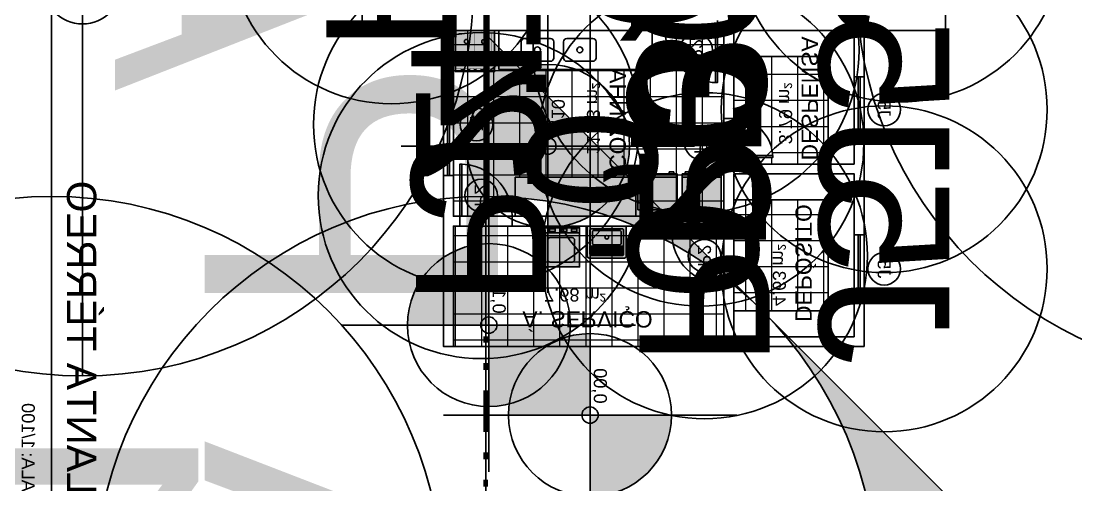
# Model space of a CAD drawing. Header units: metres. Extents: x 47682 to 48001, y 23344 to 23573.
# Drawn here: x 47932.98 to 47949.16, y 23414.78 to 23421.9 of the extents above; entities that cross this region are included whole.
import ezdxf
from ezdxf.enums import TextEntityAlignment as Align

# ---------------------------------------------------------------- set-up
doc = ezdxf.new("R2010")
doc.units = ezdxf.units.M
doc.header["$LTSCALE"] = 0.25
doc.linetypes.add('DASHDOT2', pattern=[12.7, 6.35, -3.175, 0, -3.175])
doc.linetypes.add('DIVIDEX2', pattern=[63.5, 25.4, -12.7, 0, -12.7, 0, -12.7])
for name, color, linetype in [('0 @ 0.1', 7, 'Continuous'), ('0 @ 1', 7, 'Continuous'), ('ARQ_ALV CT', 4, 'Continuous'), ('ARQ_ESQ CT', 30, 'Continuous'), ('ARQ_MOB 01', 1, 'Continuous'), ('ARQ_MOB 02', 2, 'Continuous'), ('ARQ_PISO 01', 1, 'Continuous'), ('ARQ_PROJ SUP', 1, 'DASHDOT2'), ('ARQ_SAN 01', 1, 'Continuous'), ('ARQ_SAN 02', 2, 'Continuous'), ('ARQ_SIMB 01', 1, 'Continuous'), ('ARQ_TXT 01', 1, 'Continuous'), ('SIMB_01', 1, 'Continuous'), ('SIMB_02', 2, 'Continuous'), ('SIMB_PREENCHIMENTO', 253, 'Continuous'), ('SIMB_TXT', 1, 'Continuous')]:
    doc.layers.add(name, color=color, linetype=linetype)
for name, color, linetype, true_color, plot in [('ARQ_0', 7, 'Continuous', 0xff7400, False), ('ARQ_0_AREAS', 7, 'Continuous', 0x5a1694, False), ('ARQ_0_AREAS @ 0.1', 7, 'Continuous', 0x5a1694, False), ('ARQ_0_AREAS @ 1', 7, 'Continuous', 0x5a1694, False)]:
    doc.layers.add(name, color=color, linetype=linetype, true_color=true_color, plot=plot)
doc.layers.add('ARQ_CINZA 03', color=252, linetype='Continuous', lineweight=9)
doc.layers.add('SIMB_LCT', color=252, linetype='DIVIDEX2', lineweight=100)
doc.styles.add('Annot_2.0mm', font='arial.ttf', dxfattribs={"height": 2})
doc.styles.add('Annot_2.5mm', font='arial.ttf', dxfattribs={"height": 2.5})
doc.styles.add('SIMB', font='arial.ttf')

# ---------------------------------------------------------------- blocks, each defined once
blk = doc.blocks.new('*U29')
at = {"layer": 'SIMB_LCT'}
blk.add_line((6, 0), (38.483, 0), dxfattribs=at)
at = {"layer": 'SIMB_TXT', "style": 'SIMB'}
for tag, height, p in [('000', 3.5, (0, 2.25)), ('999', 2, (0, -2.525))]:
    blk.add_attdef(tag, text='', height=height, dxfattribs=at).set_placement(p, align=Align.MIDDLE_CENTER)
blk = doc.blocks.new('*U419')
at = {"layer": '0 @ 1'}
blk.add_blockref('*U29', (-8.545, 1.9), dxfattribs=at)
blk = doc.blocks.new('*U23')
at = {"layer": 'SIMB_02'}
blk.add_line((6, 0), (67.145, 0), dxfattribs=at)
at = {"layer": 'SIMB_TXT', "style": 'SIMB'}
blk.add_attdef('TITULO_DO_DESENHO', text='', height=4.5, dxfattribs=at).set_placement((10.022, 1), align=Align.BOTTOM_LEFT)
blk.add_attdef('NUM', text='', height=4.5, dxfattribs=at).set_placement((0, 0), align=Align.MIDDLE_CENTER)
blk.add_attdef('ESCALA', (21.304, -4.582), '', height=2, dxfattribs=at)
blk = doc.blocks.new('*U421')
at = {"layer": '0 @ 1'}
ref = blk.add_blockref('*U23', (-8.545, -4.763), dxfattribs=at)
ref.add_attrib('TITULO_DO_DESENHO', 'PLANTA PAV. SUP.', dxfattribs={"layer": 'SIMB_TXT', "height": 4.5, "style": 'SIMB'}).set_placement((1.478, -3.763), align=Align.BOTTOM_LEFT)
blk = doc.blocks.new('Pav_sup')
for name in ['*U419', '*U421']:
    blk.add_blockref(name, (0, 0))
blk = doc.blocks.new('nivel_PB_A_D')
at = {"layer": 'SIMB_PREENCHIMENTO', "transparency": 33554587}
h = blk.add_hatch(color=256, dxfattribs=at)
h.dxf.hatch_style = 1
h.paths.add_polyline_path([(0, 1.25, 0.414214), (-1.25, 0), (0, 0)])
h.paths.add_polyline_path([(1.25, 0), (0, 0), (0, -1.25, 0.414214)])
at = {"layer": 'SIMB_01'}
for p, q in [((0, 2.25), (0, -2.25)), ((-2.25, 0), (9.25, 0))]:
    blk.add_line(p, q, dxfattribs=at)
blk.add_circle((0, 0), 1.25, dxfattribs=at)
at = {"layer": 'SIMB_TXT', "style": 'SIMB'}
blk.add_attdef('00,00', (1.763, 0.576), '', height=2, dxfattribs=at)
blk = doc.blocks.new('*U442')
at = {"layer": 'ARQ_0_AREAS @ 0.1', "xscale": 0.1, "yscale": 0.1, "zscale": 0.1}
blk.add_blockref('nivel_PB_A_D', (-1.773, 2.851), dxfattribs=at).add_auto_attribs({'00,00': '0,10'})
at = {"layer": 'ARQ_0_AREAS @ 1'}
blk.add_blockref('nivel_PB_A_D', (-1.773, 2.851), dxfattribs=at).add_auto_attribs({'00,00': '0,10'})
blk = doc.blocks.new('*U443')
at = {"layer": 'ARQ_0_AREAS @ 0.1', "xscale": 0.1, "yscale": 0.1, "zscale": 0.1}
blk.add_blockref('nivel_PB_A_D', (-4.52, 1.945), dxfattribs=at).add_auto_attribs({'00,00': '0,10'})
at = {"layer": 'ARQ_0_AREAS @ 1'}
blk.add_blockref('nivel_PB_A_D', (-4.52, 1.945), dxfattribs=at).add_auto_attribs({'00,00': '0,10'})
blk = doc.blocks.new('*U444')
at = {"layer": 'ARQ_0_AREAS @ 0.1', "xscale": 0.1, "yscale": 0.1, "zscale": 0.1}
blk.add_blockref('nivel_PB_A_D', (-5.9, 3.497), dxfattribs=at).add_auto_attribs({'00,00': '0,00'})
at = {"layer": 'ARQ_0_AREAS @ 1'}
blk.add_blockref('nivel_PB_A_D', (-5.9, 3.497), dxfattribs=at).add_auto_attribs({'00,00': '0,00'})
blk = doc.blocks.new('*U31')
at = {"layer": 'SIMB_PREENCHIMENTO', "transparency": 33554587}
h = blk.add_hatch(color=256, dxfattribs=at)
h.dxf.hatch_style = 1
h.paths.add_polyline_path([(0, 8.483), (-4.152, 4.332, -0.401827), (4.152, 4.332)])
h = blk.add_hatch(color=256, dxfattribs=at)
h.dxf.hatch_style = 1
h.paths.add_polyline_path([(-4.332, 4.152), (-8.483, 0), (-6, 0, -0.193399)])
h = blk.add_hatch(color=256, dxfattribs=at)
h.dxf.hatch_style = 1
h.paths.add_polyline_path([(4.332, 4.152, -0.193399), (6, 0), (8.483, 0)])
at = {"layer": 'SIMB_01'}
for p, q in [((-8.483, 0), (0, 8.483)), ((8.483, 0), (0, 8.483)), ((-6, 0), (-8.483, 0)), ((-6, 0), (6, 0)), ((6, 0), (8.483, 0))]:
    blk.add_line(p, q, dxfattribs=at)
blk.add_circle((0, 0), 6, dxfattribs=at)
at = {"layer": 'SIMB_LCT'}
blk.add_line((6, 0), (38.483, 0), dxfattribs=at)
at = {"layer": 'SIMB_TXT', "style": 'SIMB'}
for tag, height, p in [('000', 3.5, (0, 2.25)), ('999', 2, (0, -2.525))]:
    blk.add_attdef(tag, text='', height=height, dxfattribs=at).set_placement(p, align=Align.MIDDLE_CENTER)
blk = doc.blocks.new('*U445')
at = {"layer": '0 @ 0.1', "xscale": 0.1, "yscale": 0.1, "zscale": 0.1}
blk.add_blockref('*U31', (-8.545, 1.9), dxfattribs=at).add_auto_attribs({'999': '-', '000': 'B'})
at = {"layer": '0 @ 1'}
blk.add_blockref('*U31', (-8.545, 1.9), dxfattribs=at)
blk = doc.blocks.new('*U30')
at = {"layer": 'SIMB_LCT'}
blk.add_line((-6, 0), (-54.251, 0), dxfattribs=at)
at = {"layer": 'SIMB_TXT', "style": 'SIMB'}
for tag, height, p in [('000', 3.5, (0, 2.25)), ('999', 2, (0, -2.525))]:
    blk.add_attdef(tag, text='', height=height, dxfattribs=at).set_placement(p, align=Align.MIDDLE_CENTER)
blk = doc.blocks.new('*U446')
at = {"layer": '0 @ 1'}
blk.add_blockref('*U30', (12.965, 1.9), dxfattribs=at)
blk = doc.blocks.new('*U70')
at = {"layer": 'SIMB_PREENCHIMENTO', "transparency": 33554587}
h = blk.add_hatch(color=256, dxfattribs=at)
h.dxf.hatch_style = 1
h.paths.add_polyline_path([(0, 8.483), (-4.152, 4.332, -0.401827), (4.152, 4.332)])
h = blk.add_hatch(color=256, dxfattribs=at)
h.dxf.hatch_style = 1
h.paths.add_polyline_path([(-4.332, 4.152), (-8.483, 0), (-6, 0, -0.193399)])
h = blk.add_hatch(color=256, dxfattribs=at)
h.dxf.hatch_style = 1
h.paths.add_polyline_path([(4.332, 4.152, -0.193399), (6, 0), (8.483, 0)])
at = {"layer": 'SIMB_01'}
for p, q in [((-8.483, 0), (0, 8.483)), ((8.483, 0), (0, 8.483)), ((0, -6), (0, 6)), ((-6, 0), (-8.483, 0)), ((6, 0), (8.483, 0))]:
    blk.add_line(p, q, dxfattribs=at)
blk.add_circle((0, 0), 6, dxfattribs=at)
at = {"layer": 'SIMB_LCT'}
blk.add_line((6, 0), (69.061, 0), dxfattribs=at)
at = {"layer": 'SIMB_TXT', "style": 'SIMB'}
for tag, height, p in [('000', 3.5, (-2.25, 0)), ('999', 2, (2.525, 0))]:
    blk.add_attdef(tag, text='', height=height, rotation=90, dxfattribs=at).set_placement(p, align=Align.MIDDLE_CENTER)
blk = doc.blocks.new('*U447')
at = {"layer": '0 @ 0.1', "xscale": 0.1, "yscale": 0.1, "zscale": 0.1, "rotation": 270}
blk.add_blockref('*U70', (0.7, 13.587), dxfattribs=at).add_auto_attribs({'999': '-', '000': 'A'})
at = {"layer": '0 @ 1', "rotation": 270}
blk.add_blockref('*U70', (0.7, 13.587), dxfattribs=at)
blk = doc.blocks.new('*U71')
at = {"layer": 'SIMB_PREENCHIMENTO', "transparency": 33554587}
h = blk.add_hatch(color=256, dxfattribs=at)
h.dxf.hatch_style = 1
h.paths.add_polyline_path([(0, 8.483), (-4.152, 4.332, -0.401827), (4.152, 4.332)])
h = blk.add_hatch(color=256, dxfattribs=at)
h.dxf.hatch_style = 1
h.paths.add_polyline_path([(-4.332, 4.152), (-8.483, 0), (-6, 0, -0.193399)])
h = blk.add_hatch(color=256, dxfattribs=at)
h.dxf.hatch_style = 1
h.paths.add_polyline_path([(4.332, 4.152, -0.193399), (6, 0), (8.483, 0)])
at = {"layer": 'SIMB_01'}
for p, q in [((-8.483, 0), (0, 8.483)), ((8.483, 0), (0, 8.483)), ((0, -6), (0, 6)), ((-6, 0), (-8.483, 0)), ((6, 0), (8.483, 0))]:
    blk.add_line(p, q, dxfattribs=at)
blk.add_circle((0, 0), 6, dxfattribs=at)
at = {"layer": 'SIMB_LCT'}
blk.add_line((-6, 0), (-54.483, 0), dxfattribs=at)
at = {"layer": 'SIMB_TXT', "style": 'SIMB'}
for tag, height, p in [('000', 3.5, (-2.25, 0)), ('999', 2, (2.525, 0))]:
    blk.add_attdef(tag, text='', height=height, rotation=90, dxfattribs=at).set_placement(p, align=Align.MIDDLE_CENTER)
blk = doc.blocks.new('*U448')
at = {"layer": '0 @ 0.1', "xscale": 0.1, "yscale": 0.1, "zscale": 0.1, "rotation": 270}
blk.add_blockref('*U71', (0.7, -4.289), dxfattribs=at).add_auto_attribs({'999': '-', '000': 'A'})
at = {"layer": '0 @ 1'}
ref = blk.add_blockref('*U71', (0.7, -4.289), dxfattribs=dict(at, rotation=270))
ref.add_attrib('000', 'A', dxfattribs={"layer": 'SIMB_TXT', "height": 3.5, "style": 'SIMB'}).set_placement((0.7, -2.039), align=Align.MIDDLE_CENTER)
blk = doc.blocks.new('*U19')
at = {"layer": 'SIMB_02'}
blk.add_line((6, 0), (63.13, 0), dxfattribs=at)
blk.add_circle((0, 0), 6, dxfattribs=at)
at = {"layer": 'SIMB_TXT', "style": 'SIMB'}
blk.add_text('ESCALA:', height=2, dxfattribs=at).set_placement((8.936, -4.582))
blk.add_attdef('TITULO_DO_DESENHO', text='', height=4.5, dxfattribs=at).set_placement((10.022, 1), align=Align.BOTTOM_LEFT)
blk.add_attdef('NUM', text='', height=4.5, dxfattribs=at).set_placement((0, 0), align=Align.MIDDLE_CENTER)
blk.add_attdef('ESCALA', (21.304, -4.582), '', height=2, dxfattribs=at)
blk = doc.blocks.new('*U449')
at = {"layer": '0 @ 0.1', "xscale": 0.1, "yscale": 0.1, "zscale": 0.1}
blk.add_blockref('*U19', (-8.545, -4.763), dxfattribs=at).add_auto_attribs({'TITULO_DO_DESENHO': 'PLANTA TÉRREO', 'NUM': '01', 'ESCALA': '1/100'})
at = {"layer": '0 @ 1'}
ref = blk.add_blockref('*U19', (-8.545, -4.763), dxfattribs=at)
ref.add_attrib('NUM', '01', dxfattribs={"layer": 'SIMB_TXT', "height": 4.5, "style": 'SIMB'}).set_placement((-8.545, -4.763), align=Align.MIDDLE_CENTER)
blk = doc.blocks.new('GEL60')
at = {"true_color": 0xffffff}
h = blk.add_hatch(color=7, dxfattribs=at)
h.dxf.hatch_style = 1
h.paths.add_polyline_path([(0.6, 0.55), (0.55, 0.55), (0.55, 0.58), (0.48, 0.58), (0.48, 0.55), (0, 0.55), (0, 0), (0.1, 0), (0.1, -0.05), (0.5, -0.05), (0.5, 0), (0.6, 0)])
at = {"layer": 'ARQ_MOB 02'}
for p, q in [((0, 0.55), (0, 0)), ((0.6, 0.55), (0, 0.55)), ((0.6, 0.5), (0, 0.5)), ((0.6, 0), (0.6, 0.55)), ((0, 0), (0.6, 0)), ((0.1, 0), (0.1, -0.05)), ((0.5, 0), (0.5, -0.05)), ((0.1, -0.05), (0.5, -0.05))]:
    blk.add_line(p, q, dxfattribs=at)
blk.add_lwpolyline([(0.55, 0.55), (0.48, 0.55), (0.48, 0.58), (0.55, 0.58)], close=True, dxfattribs=at)
blk = doc.blocks.new('DUASX60')
blk.add_blockref('GEL60', (0.059, 0.071))
at = {"xscale": -1}
blk.add_blockref('GEL60', (1.335, 0.071), dxfattribs=at)
blk = doc.blocks.new('PIA')
at = {"layer": 'ARQ_MOB 01'}
for p, q in [((-0.35, 0.2), (-0.35, -0.2)), ((-0.05, 0.25), (-0.3, 0.25)), ((0, 0.2), (0, -0.2)), ((-0.05, -0.25), (-0.3, -0.25))]:
    blk.add_line(p, q, dxfattribs=at)
blk.add_circle((-0.175, 0), 0.0461, dxfattribs=at)
for centre, start, end in [((-0.3, 0.2), 90, 180), ((-0.05, 0.2), 0, 90), ((-0.3, -0.2), 180, 270), ((-0.05, -0.2), 270, 0)]:
    blk.add_arc(centre, 0.05, start, end, dxfattribs=at)
blk = doc.blocks.new('fogão_01')
at = {"true_color": 0xffffff}
h = blk.add_hatch(color=7, dxfattribs=at)
h.dxf.hatch_style = 1
h.paths.add_polyline_path([(0, -0.3), (-0.632, -0.3), (-0.632, 0.3), (0, 0.3)])
blk.add_lwpolyline([(0, -0.3), (-0.632, -0.3), (-0.632, 0.3), (0, 0.3)], close=True)
for points, const_width in [([(-0.585, 0.218), (-0.615, 0.218), (-0.615, 0.176), (-0.585, 0.176)], 0.005), ([(-0.585, -0.3), (-0.585, 0.3)], 0.005), ([(-0.542, 0.261), (-0.041, 0.261), (-0.041, -0.257), (-0.54, -0.257), (-0.54, 0.261)], 0.0045), ([(-0.439, 0.146), (-0.453, 0.161)], 0.0045), ([(-0.412, 0.147), (-0.397, 0.161)], 0.0045), ([(-0.3, 0.261), (-0.3, -0.257)], 0.0045), ([(-0.183, 0.146), (-0.197, 0.161)], 0.0045), ([(-0.156, 0.147), (-0.141, 0.161)], 0.0045), ([(-0.585, 0.118), (-0.615, 0.118), (-0.615, 0.076), (-0.585, 0.076)], 0.005), ([(-0.585, 0.018), (-0.615, 0.018), (-0.615, -0.024), (-0.585, -0.024)], 0.005), ([(-0.54, 0.002), (-0.044, 0.002)], 0.0045), ([(-0.438, 0.12), (-0.453, 0.105)], 0.0045), ([(-0.412, 0.12), (-0.397, 0.105)], 0.0045), ([(-0.182, 0.12), (-0.197, 0.105)], 0.0045), ([(-0.155, 0.12), (-0.141, 0.105)], 0.0045), ([(-0.585, -0.082), (-0.615, -0.082), (-0.615, -0.124), (-0.585, -0.124)], 0.005), ([(-0.439, -0.118), (-0.453, -0.104)], 0.0045), ([(-0.438, -0.145), (-0.453, -0.16)], 0.0045), ([(-0.412, -0.118), (-0.397, -0.103)], 0.0045), ([(-0.412, -0.145), (-0.397, -0.159)], 0.0045), ([(-0.185, -0.121), (-0.2, -0.106)], 0.0045), ([(-0.185, -0.148), (-0.199, -0.162)], 0.0045), ([(-0.158, -0.121), (-0.144, -0.106)], 0.0045), ([(-0.158, -0.147), (-0.144, -0.162)], 0.0045), ([(-0.585, -0.182), (-0.615, -0.182), (-0.615, -0.224), (-0.585, -0.224)], 0.005)]:
    blk.add_lwpolyline(points, dxfattribs=dict(const_width=const_width))
for points in [[(-0.603, 0.215), (-0.603, 0.176)], [(-0.603, 0.115), (-0.603, 0.076)], [(-0.603, 0.015), (-0.603, -0.024)], [(-0.603, -0.085), (-0.603, -0.124)], [(-0.603, -0.185), (-0.603, -0.224)]]:
    blk.add_lwpolyline(points)
for centre in [(-0.425, 0.133), (-0.169, 0.133), (-0.425, -0.131), (-0.172, -0.134)]:
    blk.add_circle(centre, 0.0314)
blk = doc.blocks.new('maq. lavar_02')
at = {"true_color": 0xffffff}
h = blk.add_hatch(color=7, dxfattribs=at)
h.dxf.hatch_style = 1
h.paths.add_polyline_path([(0.75, 0), (0, 0), (0, 0.8), (0.75, 0.8)])
for points in [[(0.75, 0), (0, 0), (0, 0.8), (0.75, 0.8), (0.75, 0)], [(0, 0.1), (0.75, 0.1)]]:
    blk.add_lwpolyline(points)
blk.add_lwpolyline([(0.1, 0.245), (0.1, 0.65, -0.414214), (0.15, 0.7), (0.6, 0.7, -0.414214), (0.65, 0.65), (0.65, 0.25, -0.414214), (0.6, 0.2), (0.147, 0.2)], format="xyb")
for points in [[(0.052, 0.02), (0.052, 0.078), (0.167, 0.078), (0.167, 0.02)], [(0.26, 0.02), (0.26, 0.078), (0.376, 0.078), (0.376, 0.02)], [(0.5, 0.02), (0.5, 0.078), (0.615, 0.078), (0.615, 0.02)]]:
    blk.add_lwpolyline(points, close=True)
blk.add_arc((0.15, 0.25), 0.05, 173.8325, 273.1265)
blk = doc.blocks.new('tanque_05')
at = {"true_color": 0xffffff}
h = blk.add_hatch(color=7, dxfattribs=at)
h.dxf.hatch_style = 1
edge = h.paths.add_edge_path()
edge.add_line((-0.269, -0.492), (0.269, -0.492))
edge.add_arc((0.269, -0.461), 0.0304, 270, 360)
edge.add_line((0.299, -0.461), (0.299, -0.01))
edge.add_arc((0.289, -0.01), 0.0101, 0, 90)
edge.add_line((0.289, 0), (-0.289, 0))
edge.add_arc((-0.289, -0.01), 0.0101, 90, 180)
edge.add_line((-0.299, -0.01), (-0.299, -0.461))
edge.add_arc((-0.269, -0.461), 0.0304, 180, 270)
for p, q in [((-0.258, -0.325), (0.258, -0.325)), ((0.258, -0.331), (-0.258, -0.331)), ((-0.258, -0.345), (0.258, -0.345)), ((0.258, -0.351), (-0.258, -0.351)), ((-0.258, -0.365), (0.258, -0.365)), ((0.258, -0.372), (-0.258, -0.372)), ((-0.258, -0.386), (0.258, -0.386)), ((0.258, -0.392), (-0.258, -0.392)), ((-0.258, -0.406), (0.258, -0.406)), ((0.258, -0.412), (-0.258, -0.412)), ((-0.258, -0.426), (0.258, -0.426)), ((-0.251, -0.447), (0.251, -0.447))]:
    blk.add_line(p, q)
for points in [[(-0.269, -0.492), (0.269, -0.492, 0.414214), (0.299, -0.461), (0.299, -0.01, 0.414214), (0.289, 0), (-0.289, 0, 0.414214), (-0.299, -0.01), (-0.299, -0.461, 0.414214)], [(-0.198, -0.289), (0.198, -0.289, 0.414214), (0.218, -0.269), (0.218, -0.086, 0.414214), (0.198, -0.066), (-0.198, -0.066, 0.414214), (-0.218, -0.086), (-0.218, -0.269, 0.414214)]]:
    blk.add_lwpolyline(points, format="xyb", close=True)
for points in [[(0.258, -0.281), (0.258, -0.061, 0.414214), (0.238, -0.041), (-0.238, -0.041, 0.414214), (-0.258, -0.061), (-0.258, -0.281)], [(-0.258, -0.282), (-0.258, -0.301, 0.414214), (-0.248, -0.311), (-0.236, -0.311), (0.234, -0.311), (0.248, -0.311, 0.414214), (0.258, -0.301), (0.258, -0.282)], [(-0.258, -0.309), (-0.258, -0.431, 0.414214), (-0.238, -0.451), (0.238, -0.451, 0.414214), (0.258, -0.431), (0.258, -0.309, 0.414214)]]:
    blk.add_lwpolyline(points, format="xyb")
blk.add_lwpolyline([(0.258, -0.432), (-0.258, -0.432)])
blk.add_circle((0, -0.172), 0.0284)
blk = doc.blocks.new('*U22')
at = {"layer": 'SIMB_02'}
blk.add_circle((0, 0), 2.5, dxfattribs=at)
at = {"layer": 'SIMB_TXT', "style": 'SIMB'}
blk.add_attdef('CDESQ', text='', height=2, dxfattribs=at).set_placement((0, 0), align=Align.MIDDLE_CENTER)
blk = doc.blocks.new('*U450')
at = {"layer": '0 @ 0.1', "xscale": 0.1, "yscale": 0.1, "zscale": 0.1}
blk.add_blockref('*U22', (1.376, 0.449), dxfattribs=at).add_auto_attribs({'CDESQ': 'P1'})
at = {"layer": '0 @ 1'}
blk.add_blockref('*U22', (1.376, 0.449), dxfattribs=at).add_auto_attribs({'CDESQ': 'P1'})
blk = doc.blocks.new('*U454')
at = {"layer": '0 @ 0.1', "xscale": 0.1, "yscale": 0.1, "zscale": 0.1}
blk.add_blockref('*U22', (-1.729, 5.197), dxfattribs=at).add_auto_attribs({'CDESQ': 'P3'})
at = {"layer": '0 @ 1'}
blk.add_blockref('*U22', (-1.729, 5.197), dxfattribs=at).add_auto_attribs({'CDESQ': 'P3'})
blk = doc.blocks.new('*U455')
at = {"layer": '0 @ 0.1', "xscale": 0.1, "yscale": 0.1, "zscale": 0.1}
blk.add_blockref('*U22', (-0.3, 5.123), dxfattribs=at).add_auto_attribs({'CDESQ': 'P2'})
at = {"layer": '0 @ 1'}
blk.add_blockref('*U22', (-0.3, 5.123), dxfattribs=at).add_auto_attribs({'CDESQ': 'P2'})
blk = doc.blocks.new('*U456')
at = {"layer": '0 @ 0.1', "xscale": 0.1, "yscale": 0.1, "zscale": 0.1}
blk.add_blockref('*U22', (-3.456, 5.252), dxfattribs=at).add_auto_attribs({'CDESQ': 'P2'})
at = {"layer": '0 @ 1'}
blk.add_blockref('*U22', (-3.456, 5.252), dxfattribs=at).add_auto_attribs({'CDESQ': 'P2'})
blk = doc.blocks.new('*U457')
at = {"layer": '0 @ 0.1', "xscale": 0.1, "yscale": 0.1, "zscale": 0.1}
blk.add_blockref('*U22', (-2.533, 1.828), dxfattribs=at).add_auto_attribs({'CDESQ': 'P2'})
at = {"layer": '0 @ 1'}
blk.add_blockref('*U22', (-2.533, 1.828), dxfattribs=at).add_auto_attribs({'CDESQ': 'P2'})
blk = doc.blocks.new('*U458')
at = {"layer": '0 @ 0.1', "xscale": 0.1, "yscale": 0.1, "zscale": 0.1}
blk.add_blockref('*U22', (1.4, 8.248), dxfattribs=at).add_auto_attribs({'CDESQ': 'J1'})
at = {"layer": '0 @ 1'}
blk.add_blockref('*U22', (1.4, 8.248), dxfattribs=at).add_auto_attribs({'CDESQ': 'J1'})
blk = doc.blocks.new('*U461')
at = {"layer": '0 @ 0.1', "xscale": 0.1, "yscale": 0.1, "zscale": 0.1}
blk.add_blockref('*U22', (-1.441, 1.755), dxfattribs=at).add_auto_attribs({'CDESQ': 'J4'})
at = {"layer": '0 @ 1'}
blk.add_blockref('*U22', (-1.441, 1.755), dxfattribs=at).add_auto_attribs({'CDESQ': 'J4'})
blk = doc.blocks.new('*U462')
at = {"layer": '0 @ 0.1', "xscale": 0.1, "yscale": 0.1, "zscale": 0.1}
blk.add_blockref('*U22', (-3.656, 8.009), dxfattribs=at).add_auto_attribs({'CDESQ': 'J5'})
at = {"layer": '0 @ 1'}
blk.add_blockref('*U22', (-3.656, 8.009), dxfattribs=at).add_auto_attribs({'CDESQ': 'J5'})
blk = doc.blocks.new('*U463')
at = {"layer": '0 @ 0.1', "xscale": 0.1, "yscale": 0.1, "zscale": 0.1}
blk.add_blockref('*U22', (-1.214, 8.009), dxfattribs=at).add_auto_attribs({'CDESQ': 'J5'})
at = {"layer": '0 @ 1'}
blk.add_blockref('*U22', (-1.214, 8.009), dxfattribs=at).add_auto_attribs({'CDESQ': 'J5'})
blk = doc.blocks.new('PAV_TER')
at = {"layer": 'ARQ_CINZA 03'}
h = blk.add_hatch(dxfattribs=at)
h.set_pattern_fill('_USER', color=256, scale=0.4, angle=270, double=1, pattern_type=0)
h.set_pattern_definition([(270, (-2.275, 5.7), (0.4, -7e-17), []), (0, (-2.275, 5.7), (0, 0.4), [])])
h.paths.add_polyline_path([(-2.6, 7.15), (-4.3, 7.15), (-4.3, 5.7), (-2.6, 5.7)])
h = blk.add_hatch(dxfattribs=at)
h.set_pattern_fill('_USER', color=256, scale=0.4, angle=270, double=1, pattern_type=0)
h.set_pattern_definition([(270, (-2.125, 5.7), (0.4, -7e-17), []), (0, (-2.125, 5.7), (0, 0.4), [])])
edge = h.paths.add_edge_path()
edge.add_line((-0.4, 7.15), (-2.05, 7.15))
edge.add_line((-2.05, 7.15), (-2.05, 5.7))
edge.add_line((-2.05, 5.7), (-1.95, 5.7))
edge.add_line((-1.95, 5.7), (-1.95, 6.3))
edge.add_line((-1.95, 6.3), (-1.92, 6.3))
edge.add_arc((-1.951, 5.699), 0.601, 0.0552, 87.0072, ccw=False)
edge.add_line((-1.35, 5.7), (-0.4, 5.7))
edge.add_line((-0.4, 5.7), (-0.4, 7.15))
h = blk.add_hatch(dxfattribs=at)
h.set_pattern_fill('_USER', color=256, scale=0.4, angle=270, double=1, pattern_type=0)
h.set_pattern_definition([(270, (-3, 1.25), (0.4, -7e-17), []), (0, (-3, 1.25), (0, 0.4), [])])
h.paths.add_polyline_path([(-4.85, 5.55), (-3, 5.55), (-3, 1.4), (-4.85, 1.4)])
h = blk.add_hatch(dxfattribs=at)
h.set_pattern_fill('_USER', color=256, scale=0.4, angle=270, double=1, pattern_type=0)
h.set_pattern_definition([(270, (-47830.46883, -23420.96282), (0.4, -7e-17), []), (0, (-47830.46883, -23420.96282), (0, 0.4), [])])
h.paths.add_polyline_path([(-0.6, 4.45), (0, 4.45), (0, 5.55), (-2.85, 5.55), (-2.85, 4.2), (-2.25, 4.2), (-2.25, 2.35), (-2.85, 2.35), (-2.85, 1.4), (0, 1.4), (0, 1.95), (-0.6, 1.95)])
at = {"layer": 'ARQ_0'}
blk.add_line((-7.696, 1.9), (12.116, 1.9), dxfattribs=at)
at = {"layer": 'ARQ_0_AREAS'}
for points in [[(-4.85, 7.7), (0, 7.7), (0, 8.95), (7.75, 8.95), (7.75, 0), (0, 0), (0, 1.25), (-4.85, 1.25)], [(-4.7, 7.55), (-2.2, 7.55), (-2.2, 5.7), (-4.7, 5.7)], [(-2.05, 7.55), (0, 7.55), (0, 5.7), (-2.05, 5.7)], [(-2.05, 7.55), (0, 7.55), (0, 5.7), (-2.05, 5.7)], [(-4.85, 5.55), (-3, 5.55), (-3, 1.4), (-4.85, 1.4)], [(-2.85, 5.55), (0, 5.55), (0, 1.4), (-2.85, 1.4)], [(-2.85, 5.55), (0, 5.55), (0, 1.4), (-2.85, 1.4)]]:
    blk.add_lwpolyline(points, close=True, dxfattribs=at)
at = {"layer": 'ARQ_ALV CT'}
for p, q in [((0, 7.7), (0, 8.95)), ((0, 8.95), (0.15, 8.95)), ((-4.85, 7.7), (-4.85, 5.55)), ((-4.85, 7.7), (-4.137, 7.7)), ((-4.137, 7.7), (-3.137, 7.7)), ((-3.137, 7.7), (-1.712, 7.7)), ((-1.712, 7.7), (-0.712, 7.7)), ((-0.712, 7.7), (0, 7.7)), ((-4.7, 7.55), (-4.7, 5.7)), ((-4.7, 7.55), (-4.137, 7.55)), ((-4.137, 7.55), (-3.137, 7.55)), ((-3.137, 7.55), (-2.2, 7.55)), ((-2.2, 7.55), (-2.2, 5.7)), ((-2.05, 7.55), (-2.05, 5.7)), ((-1.975, 7.55), (-1.712, 7.55)), ((-1.712, 7.55), (-0.712, 7.55)), ((-0.712, 7.55), (0, 7.55)), ((0, 5.7), (0, 7.55)), ((-4.7, 5.7), (-3.9, 5.7)), ((-3.9, 5.7), (-3.9, 5.55)), ((-3.1, 5.7), (-3.1, 5.55)), ((-3.1, 5.7), (-2.2, 5.7)), ((-2.05, 5.7), (-1.95, 5.7)), ((-1.95, 5.7), (-1.95, 5.55)), ((-1.425, 5.7), (0, 5.7)), ((-1.35, 5.7), (-1.35, 5.55)), ((-4.85, 5.55), (-3.9, 5.55)), ((-3.1, 5.55), (-3, 5.55)), ((-3, 5.55), (-3, 2.3)), ((-2.85, 5.55), (-2.85, 2.3)), ((-2.85, 5.55), (-1.95, 5.55)), ((-1.425, 5.55), (0, 5.55)), ((0, 5.45), (0, 5.55)), ((0, 5.45), (0.15, 5.45)), ((0, 4.65), (0.15, 4.65)), ((0, 1.4), (0, 4.65)), ((-3, 2.3), (-2.85, 2.3)), ((-0.6, 2.1), (0, 2.1)), ((-3, 1.5), (-3, 1.4)), ((-3, 1.5), (-2.85, 1.5)), ((-2.85, 1.5), (-2.85, 1.4)), ((-4.85, 1.4), (-4.85, 1.25)), ((-4.85, 1.4), (-3, 1.4)), ((-2.85, 1.4), (-2.225, 1.4)), ((-2.225, 1.4), (-0.625, 1.4)), ((-0.625, 1.4), (0, 1.4)), ((-4.85, 1.25), (-2.225, 1.25)), ((-2.225, 1.25), (-0.625, 1.25)), ((-0.625, 1.25), (0, 1.25)), ((0, 1.25), (0, 0)), ((0, 0), (0.4, 0))]:
    blk.add_line(p, q, dxfattribs=at)
at = {"layer": 'ARQ_ESQ CT'}
for points in [[(-1.95, 5.7), (-1.92, 5.7), (-1.92, 6.3), (-1.95, 6.3)], [(-3.1, 5.55), (-3.13, 5.55), (-3.13, 4.75), (-3.1, 4.75)], [(0, 5.45), (-0.8, 5.45), (-0.8, 5.42), (0, 5.42)], [(-2.85, 1.5), (-2.05, 1.5), (-2.05, 1.53), (-2.85, 1.53)]]:
    blk.add_lwpolyline(points, close=True, dxfattribs=at)
at = {"layer": 'ARQ_MOB 02'}
for p, q in [((-4.3, 7.15), (-4.3, 5.7)), ((-4.3, 7.15), (-2.6, 7.15)), ((-2.6, 7.15), (-2.6, 5.7)), ((-2.05, 7.15), (-0.4, 7.15)), ((-0.4, 5.7), (-0.4, 7.15))]:
    blk.add_line(p, q, dxfattribs=at)
at = {"layer": 'ARQ_PISO 01'}
for p, q in [((-3.9, 5.7), (-3.1, 5.7)), ((-1.35, 5.7), (-1.95, 5.7)), ((-4.85, 5.55), (-4.85, 1.4)), ((-3.9, 5.55), (-3.1, 5.55)), ((-1.35, 5.55), (-1.95, 5.55)), ((0, 4.65), (0, 5.45)), ((-3, 2.3), (-3, 1.5)), ((-2.85, 2.3), (-2.85, 1.5))]:
    blk.add_line(p, q, dxfattribs=at)
for centre, start, end in [((0, 5.45), 180, 270), ((-2.85, 1.5), 0, 90)]:
    blk.add_arc(centre, 0.8, start, end, dxfattribs=at)
at = {"layer": 'ARQ_PROJ SUP'}
for p, q in [((-4.137, 7.7), (-4.137, 7.55)), ((-4.137, 7.64), (-3.137, 7.64)), ((-4.137, 7.61), (-3.137, 7.61)), ((-3.137, 7.7), (-3.137, 7.55)), ((-1.712, 7.7), (-1.712, 7.55)), ((-1.712, 7.64), (-0.712, 7.64)), ((-1.712, 7.61), (-0.712, 7.61)), ((-0.712, 7.7), (-0.712, 7.55)), ((-2.225, 1.4), (-2.225, 1.25)), ((-2.225, 1.34), (-0.625, 1.34)), ((-2.225, 1.31), (-0.625, 1.31)), ((-0.625, 1.4), (-0.625, 1.25))]:
    blk.add_line(p, q, dxfattribs=at)
at = {"layer": 'ARQ_SAN 02'}
for p, q in [((-0.6, 4.45), (-0.6, 2.1)), ((0, 4.45), (-0.6, 4.45)), ((-2.85, 4.2), (-2.25, 4.2)), ((-2.25, 4.2), (-2.25, 2.35)), ((-2.25, 2.35), (-2.85, 2.35)), ((-0.6, 2.1), (0, 2.1))]:
    blk.add_line(p, q, dxfattribs=at)
at = {"layer": 'ARQ_SIMB 01'}
for centre, radius, start, end in [((-1.95, 5.7), 0.6, 0, 90), ((-3.1, 5.55), 0.8, 180, 270)]:
    blk.add_arc(centre, radius, start, end, dxfattribs=at)
for name in ['*U448', '*U447', '*U458', '*U446', '*U445', '*U462', '*U463', '*U456', '*U454', '*U455', '*U457', '*U461', '*U449', '*U450']:
    blk.add_blockref(name, (0, 0))
at = {"layer": 'ARQ_0_AREAS'}
for name in ['*U444', '*U442', '*U443']:
    blk.add_blockref(name, (0, 0), dxfattribs=at)
at = {"layer": 'ARQ_MOB 01', "xscale": -1}
for name, p, rotation in [('tanque_05', (-3, 3.754), 270), ('fogão_01', (0, 1.732), 180)]:
    blk.add_blockref(name, p, dxfattribs=dict(at, rotation=rotation))
at = {"layer": 'ARQ_MOB 01', "xscale": -0.75, "yscale": 0.75, "zscale": 0.75, "rotation": 89.99999999999997}
blk.add_blockref('maq. lavar_02', (-3.027, 3.335), dxfattribs=at)
at = {"layer": 'ARQ_MOB 02', "ltscale": 3, "xscale": -1, "rotation": 270.0000000000001}
blk.add_blockref('DUASX60', (-2.822, 4.173), dxfattribs=at)
at = {"layer": 'ARQ_SAN 01'}
for p in [(-0.123, 3.34), (-0.123, 2.689)]:
    blk.add_blockref('PIA', p, dxfattribs=at)
at = {"layer": 'ARQ_TXT 01', "attachment_point": 1}
for s, insert, char_height, width, style in [('DEPÓSITO', (-4.471, 6.897), 0.25, 2.27532, 'Annot_2.5mm'), ('DESPENSA', (-1.994, 6.993), 0.25, 2.27532, 'Annot_2.5mm'), ('4.63 m²', (-4.227, 6.5), 0.2, 1.1094, 'Annot_2.0mm'), ('3.79 m²', (-1.749, 6.596), 0.2, 1.1094, 'Annot_2.0mm'), ('COZINHA', (-2.153, 4.046), 0.25, 2.27532, 'Annot_2.5mm'), ('11.83 m²', (-1.908, 3.649), 0.2, 1.1094, 'Annot_2.0mm')]:
    blk.add_mtext(s, dxfattribs=dict(at, insert=insert, char_height=char_height, width=width, style=style))
at = {"layer": 'ARQ_TXT 01', "attachment_point": 1, "rotation": 90}
for s, insert, char_height, width, style in [('\\pi-0.75,l1,t1;Á. SERVIÇO', (-4.556, 2.208), 0.25, 2.27532, 'Annot_2.5mm'), ('7.68 m²', (-4.158, 2.791), 0.2, 1.1094, 'Annot_2.0mm')]:
    blk.add_mtext(s, dxfattribs=dict(at, insert=insert, char_height=char_height, width=width, style=style))

msp = doc.modelspace()

# ---------------------------------------------------------------- block references
at = {"xscale": -1, "rotation": 270}
for name, p in [('PAV_TER', (47938.215, 23421.752)), ('Pav_sup', (47938.215, 23389.531))]:
    msp.add_blockref(name, p, dxfattribs=at)

doc.saveas('drawing.dxf')
